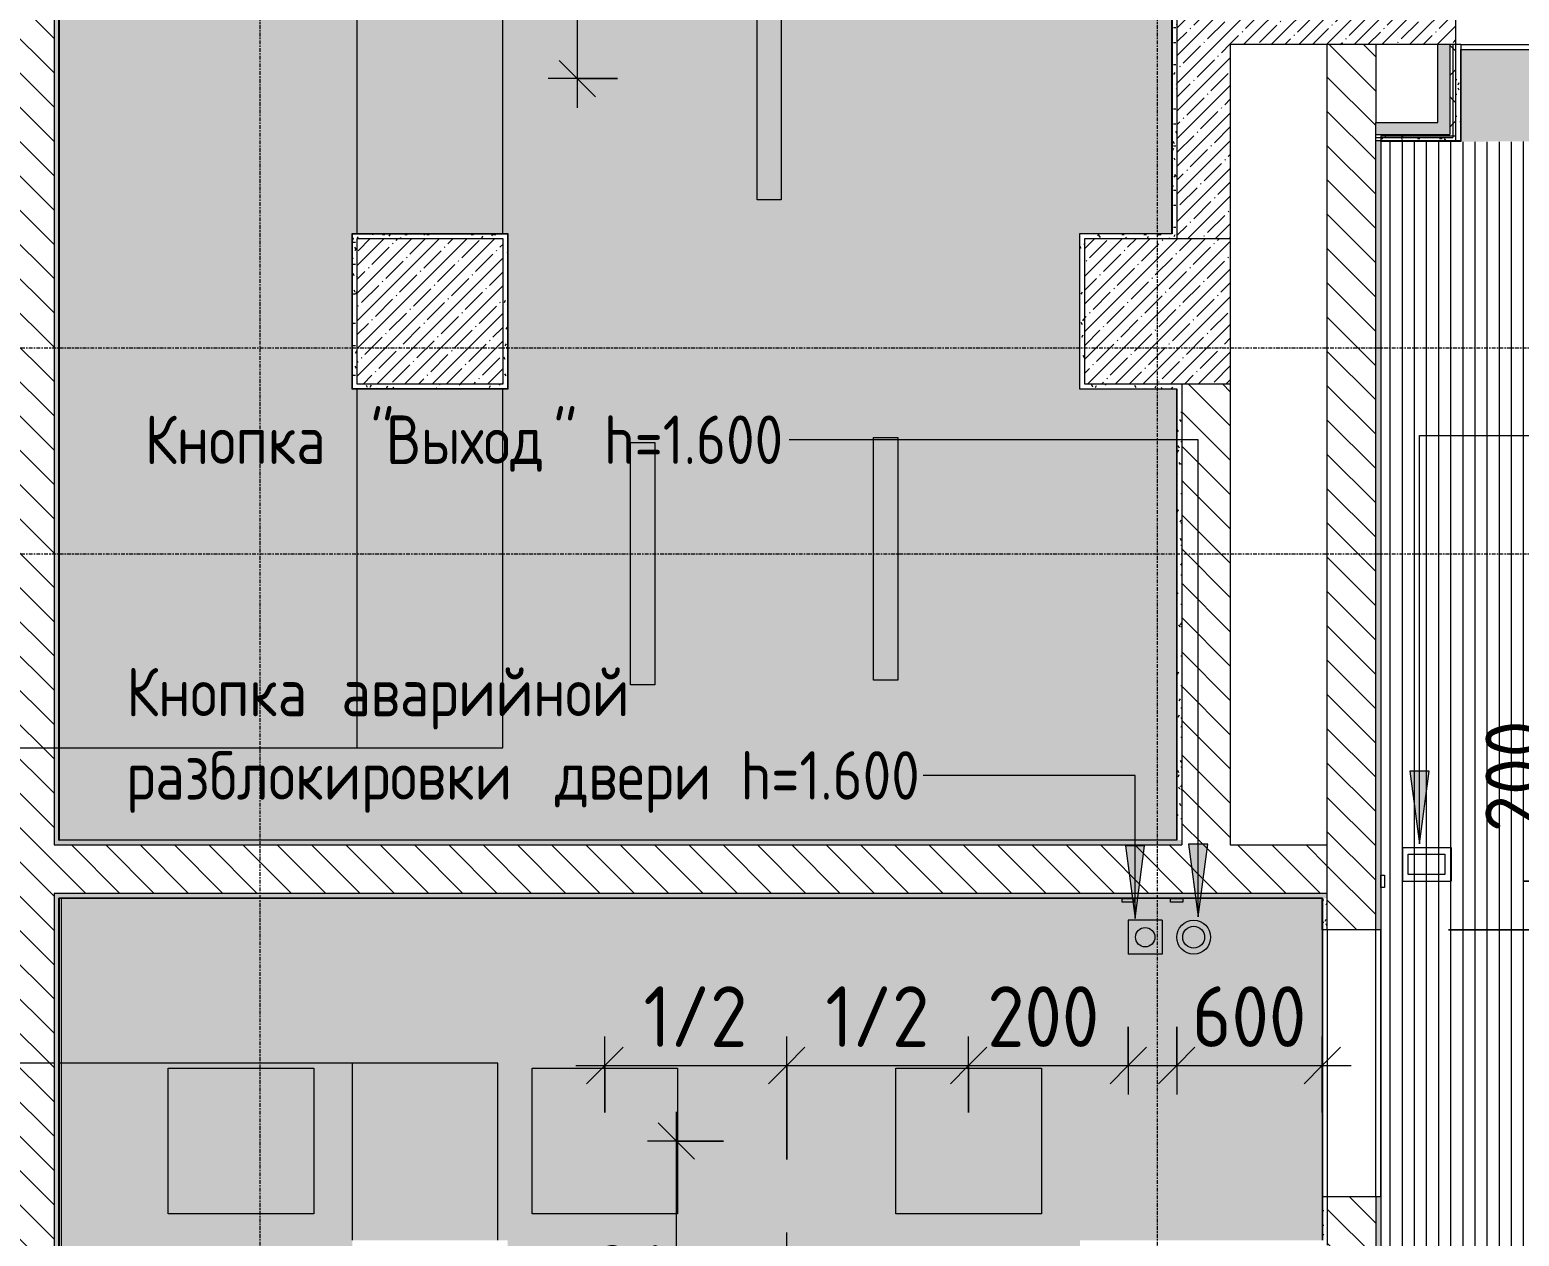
# Model space of a CAD drawing. Header units: millimetres. Extents: x 1311 to 195818, y -8553 to 29000.
# Drawn here: x 38106 to 44247, y 18487 to 23461 of the extents above; entities that cross this region are included whole.
import ezdxf

# ---------------------------------------------------------------- set-up
doc = ezdxf.new("R2010")
doc.units = ezdxf.units.MM
doc.linetypes.add('ADSK_Штрих_ш2 п1', pattern=[300, 200, -100])
doc.linetypes.add('Осевая', pattern=[31.75, 6.35, -4.7625, 15.875, -4.7625])
for name, color, linetype, lineweight in [('A-ANNO-DIMS', 7, 'Continuous', 9), ('A-ANNO-DIMS-100', 7, 'Continuous', 9), ('A-CLNG-PATT', 7, 'Continuous', 9), ('A-DETL', 7, 'Continuous', 9), ('A-DETL-6', 7, 'ADSK_Штрих_ш2 п1', 9), ('A-WALL', 7, 'Continuous', 9), ('I-WALL', 7, 'Continuous', 9), ('S-COLS', 7, 'Continuous', 9), ('S-STRS', 7, 'Continuous', 13), ('Оси-2', 7, 'Осевая', 9)]:
    doc.layers.add(name, color=color, linetype=linetype, lineweight=lineweight)
for name, color, linetype, lineweight, true_color in [('A-ANNO-NOTE', 1, 'Continuous', 9, 0xff0000), ('A-CLNG-1', 7, 'Continuous', 9, 0xeaeaea), ('A-WALL-1', 7, 'Continuous', 9, 0x3c3c3c), ('A-WALL-FNSH-1', 7, 'Continuous', 9, 0x3c3c3c), ('G-ANNO-TEXT-1', 7, 'Continuous', 9, 0x3c3c3c), ('I-WALL-1', 7, 'Continuous', 9, 0x535353), ('Q-SPCQ-1', 7, 'Continuous', 9, 0x008040), ('S-COLS-1', 9, 'Continuous', 9, 0x808080), ('S-COLS-2', 7, 'Continuous', 9, 0x3c3c3c)]:
    doc.layers.add(name, color=color, linetype=linetype, lineweight=lineweight, true_color=true_color)
doc.layers.add('A-CLNG-PATT-1', color=7, linetype='Continuous', lineweight=9, transparency=1)
doc.styles.add('GOST Common_2', font='GOST_Common.ttf', dxfattribs={"width": 0.9, "height": 200})
doc.styles.add('ISOCPEUR', font='isocpeur.ttf', dxfattribs={"width": 0.9, "height": 250})
doc.dimstyles.new('ISO-2_5_0_9К_БОЛЬШОЙ', dxfattribs={"dimscale": 304.8, "dimtxt": 248.995294, "dimasz": 0.492126, "dimexe": 0.393701, "dimexo": 0.984252, "dimgap": 0, "dimtad": 1, "dimdec": 0, "dimrnd": 10, "dimzin": 0, "dimdsep": 46, "dimtxsty": 'ISOCPEUR', "dimblk1": 'OBLIQUE', "dimblk2": 'OBLIQUE', "dimsah": 1, "dimcen": 0.09, "dimdle": 0.393701, "dimazin": 0, "dimtfac": 1, "dimtdec": 4, "dimtix": 1, "dimtmove": 0, "dimatfit": 3, "dimfxl": 1, "dimtvp": 1, "dimtolj": 1, "dimtzin": 0, "dimarcsym": 2})
doc.dimstyles.new('ISO-2_5_0_9К_БОЛЬШОЙ_1', dxfattribs={"dimscale": 304.8, "dimtxt": 248.995294, "dimasz": 0.492126, "dimexe": 0.393701, "dimexo": 0.984252, "dimgap": 0, "dimtad": 1, "dimdec": 0, "dimrnd": 10, "dimzin": 0, "dimdsep": 46, "dimtxsty": 'ISOCPEUR', "dimblk1": 'OBLIQUE', "dimblk2": 'OBLIQUE', "dimsah": 1, "dimcen": 0.09, "dimdle": 0.393701, "dimazin": 0, "dimtfac": 1, "dimtdec": 4, "dimtix": 1, "dimtmove": 1, "dimatfit": 3, "dimfxl": 1, "dimtvp": 1, "dimtolj": 1, "dimtzin": 0, "dimarcsym": 2})
pattern_1 = [(45, (9445.765, 0), (-57.02463, 57.02463), []), (45, (9502.79, 0), (-57.02463, 57.02463), [100.806, -20.161, 3.353, -16.808])]
pattern_2 = [(135, (9445.76, 0), (-70.71068, -70.71068), [])]
pattern_3 = [(0, (9445.765, 0), (121.92, 30.48), [10.058, -81.382, 10.058, -81.382, -487.68]), (0, (9445.765, 0), (121.92, 30.48), [-182.88, 10.058, -172.822, 10.058, -81.382, -213.36]), (0, (9445.765, 0), (121.92, 30.48), [-457.2, 10.058, -50.902, 10.058, -142.342]), (120, (9491.485, 15.24), (-87.356454, 90.345817), [10.058, -81.382, 10.058, -81.382, -487.68]), (120, (9491.485, 15.24), (-87.356454, 90.345817), [-182.88, 10.058, -172.822, 10.058, -81.382, -213.36]), (120, (9491.485, 15.24), (-87.356454, 90.345817), [-457.2, 10.058, -50.902, 10.058, -142.342]), (240, (9506.725, 76.2), (-34.563546, -120.825817), [10.058, -81.382, 10.058, -81.382, -487.68]), (240, (9506.725, 76.2), (-34.563546, -120.825817), [-182.88, 10.058, -172.822, 10.058, -81.382, -213.36]), (240, (9506.725, 76.2), (-34.563546, -120.825817), [-457.2, 10.058, -50.902, 10.058, -142.342])]
pattern_4 = [(45, (9445.76, 0), (-106.066, 106.066), []), (135, (9445.76, 0), (-106.066, -106.066), [])]

# ---------------------------------------------------------------- blocks, each defined once
blk = doc.blocks.new('Перекрытия 3 - Перекрытия 4-20977624-Сводный план потолков 1 этажа в осях 1-12')
at = {"layer": 'S-STRS'}
for p, q in [((30010, 22620), (30010, 26479)), ((30610, 22620), (30610, 26479)), ((30010, 20500), (30010, 21979)), ((30610, 20500), (30610, 21979)), ((28781, 20500), (30010, 20500)), ((30010, 20500), (30610, 20500))]:
    blk.add_line(p, q, dxfattribs=at)
blk = doc.blocks.new('BSC_Колонна _Прямоугольная - 600х600-V32-Сводный план потолков 1 этажа в осях 1-12')
at = {"layer": 'S-COLS-1'}
h = blk.add_hatch(dxfattribs=at)
h.set_pattern_fill('FP_48', color=256, style=0, pattern_type=2)
h.set_pattern_definition([(45, (-33310, -22300), (-57.02463, 57.02463), []), (45, (-33252.975, -22300), (-57.02463, 57.02463), [100.806, -20.161, 3.353, -16.808])])
h.paths.add_polyline_path([(-300, -300), (300, -300), (300, 300), (-300, 300)])
at = {"layer": 'S-COLS-2'}
for p, q in [((-300, 300), (300, 300)), ((-300, -300), (-300, 300)), ((300, 300), (300, -300)), ((300, -300), (-300, -300))]:
    blk.add_line(p, q, dxfattribs=at)
blk = doc.blocks.new('BSC_Колонна _Прямоугольная - 600х600-V51-Сводный план потолков 1 этажа в осях 1-12')
at = {"layer": 'S-COLS-1'}
h = blk.add_hatch(dxfattribs=at)
h.set_pattern_fill('FP_75', color=256, style=0, pattern_type=2)
h.set_pattern_definition([(45, (-30310, -22300), (-57.02463, 57.02463), []), (45, (-30252.975, -22300), (-57.02463, 57.02463), [100.806, -20.161, 3.353, -16.808])])
h.paths.add_polyline_path([(289.8, -300), (300, -300), (300, 300), (-300, 300), (-300, -300), (-120.4, -300)])
at = {"layer": 'S-COLS-2'}
for p, q in [((-300, 300), (300, 300)), ((-300, -300), (-300, 300)), ((300, 300), (300, -300)), ((300, -300), (-300, -300))]:
    blk.add_line(p, q, dxfattribs=at)
blk = doc.blocks.new('_Считыватель карт - Тип 1-29506779-Сводный план потолков 1 этажа в осях 1-12')
at = {"layer": 'Q-SPCQ-1'}
for p, q in [((-15, 290), (125, 290)), ((-15, 90), (-15, 290)), ((12.6, 113.4), (12.6, 263.4)), ((12.6, 263.4), (97.6, 263.4)), ((97.6, 263.4), (97.6, 113.4)), ((125, 90), (125, 290)), ((-15, 90), (125, 90)), ((97.6, 113.4), (12.6, 113.4)), ((100, 15.5), (150, 15.5)), ((100, 0.5), (100, 15.5)), ((150, 0.5), (100, 0.5)), ((150, 15.5), (150, 0.5))]:
    blk.add_line(p, q, dxfattribs=at)
blk = doc.blocks.new('Кнопка аварийной разблокировки двери - Тип 1-V70-Сводный план потолков 1 этажа в осях 1-12')
at = {"layer": 'Q-SPCQ-1'}
for p, q in [((-15, 230), (125, 230)), ((-15, 90), (-15, 230)), ((125, 90), (125, 230)), ((-15, 90), (125, 90)), ((100, 15.5), (150, 15.5)), ((100, 0.5), (100, 15.5)), ((150, 0.5), (100, 0.5)), ((150, 15.5), (150, 0.5))]:
    blk.add_line(p, q, dxfattribs=at)
blk.add_circle((55, 160), 40, dxfattribs=at)
blk = doc.blocks.new('Кнопка выхода - Кнопка выхода-V71-Сводный план потолков 1 этажа в осях 1-12')
at = {"layer": 'Q-SPCQ-1'}
for p, q in [((100, -15.5), (100, -0.5)), ((100, -0.5), (150, -0.5)), ((150, -15.5), (100, -15.5)), ((150, -0.5), (150, -15.5))]:
    blk.add_line(p, q, dxfattribs=at)
for radius in [70, 45]:
    blk.add_circle((195, -160), radius, dxfattribs=at)
blk = doc.blocks.new('Перекрытия 2 - Перекрытия 4-32990152-Сводный план потолков 1 этажа в осях 1-12')
at = {"layer": 'S-STRS'}
for p, q in [((28809, 19180), (28800, 19180)), ((30010, 19180), (28809, 19180)), ((30610, 19180), (30010, 19180)), ((30010, 18450), (30010, 19180)), ((30610, 18450), (30610, 19180))]:
    blk.add_line(p, q, dxfattribs=at)
blk = doc.blocks.new('BSC_Колонна _Прямоугольная - 600х600-V80-Сводный план потолков 1 этажа в осях 1-12')
at = {"layer": 'S-COLS-2'}
for p, q in [((-300, 300), (300, 300)), ((-300, -300), (-300, 300)), ((300, 300), (300, -300)), ((300, -300), (-300, -300))]:
    blk.add_line(p, q, dxfattribs=at)
blk = doc.blocks.new('DIMBLOCK39-Сводный план потолков 1 этажа в осях 1-12')
at = {"layer": 'A-ANNO-DIMS-100'}
for p, q in [((44434.1, 20625.6), (44434.1, 20051.6)), ((44434.1, 20070), (44434.1, 19630)), ((44434.1, 20051.6), (44434.1, 19850)), ((44266.3, 19950), (44554.1, 19950)), ((44434.1, 19950), (44266.3, 19950)), ((43955.8, 19750), (44554.1, 19750)), ((44434.1, 19750), (43955.8, 19750))]:
    blk.add_line(p, q, dxfattribs=at)
at = {"layer": 'A-ANNO-DIMS-100', "lineweight": 20}
for p, q in [((44434.1, 19950), (44359.1, 20025)), ((44434.1, 19950), (44509.1, 19875)), ((44434.1, 19750), (44359.1, 19825)), ((44434.1, 19750), (44509.1, 19675))]:
    blk.add_line(p, q, dxfattribs=at)
at = {"layer": 'A-ANNO-DIMS-100', "color": 0, "insert": (44107.5, 20151.6), "char_height": 250, "width": 568.858, "attachment_point": 1, "rotation": 90, "line_spacing_factor": 1.149209, "style": 'ISOCPEUR'}
blk.add_mtext('200', dxfattribs=at)
blk = doc.blocks.new('_Oblique')
at = {"color": 0, "linetype": 'ByBlock', "lineweight": -2}
blk.add_line((-0.5, -0.5), (0.5, 0.5), dxfattribs=at)
blk = doc.blocks.new('DIMBLOCK40-Сводный план потолков 1 этажа в осях 1-12')
at = {"layer": 'A-ANNO-DIMS-100'}
for p, q in [((42634.8, 19349.5), (42634.8, 19070.6)), ((42634.8, 19190.6), (42634.8, 19349.5)), ((42834.8, 19349.5), (42834.8, 19070.6)), ((42834.8, 19190.6), (42834.8, 19349.5)), ((42053.5, 19190.6), (42627.5, 19190.6)), ((42514.8, 19190.6), (42834.8, 19190.6)), ((42627.5, 19190.6), (42734.8, 19190.6))]:
    blk.add_line(p, q, dxfattribs=at)
at = {"layer": 'A-ANNO-DIMS-100', "lineweight": 20}
for p, q in [((42634.8, 19190.6), (42709.8, 19265.6)), ((42834.8, 19190.6), (42909.8, 19265.6)), ((42634.8, 19190.6), (42559.8, 19115.6)), ((42834.8, 19190.6), (42759.8, 19115.6))]:
    blk.add_line(p, q, dxfattribs=at)
at = {"layer": 'A-ANNO-DIMS-100', "color": 0, "insert": (42053.5, 19517.2), "char_height": 250, "width": 568.858, "attachment_point": 1, "line_spacing_factor": 1.149209, "style": 'ISOCPEUR'}
blk.add_mtext('200', dxfattribs=at)
blk = doc.blocks.new('DIMBLOCK41-Сводный план потолков 1 этажа в осях 1-12')
at = {"layer": 'A-ANNO-DIMS-100'}
for p, q in [((42834.8, 19349.5), (42834.8, 19070.6)), ((42834.8, 19190.6), (42834.8, 19349.5)), ((43434.8, 18996.7), (43434.8, 19310.6)), ((42834.8, 19190.6), (43554.8, 19190.6)), ((43434.8, 19190.6), (43434.8, 18996.7))]:
    blk.add_line(p, q, dxfattribs=at)
at = {"layer": 'A-ANNO-DIMS-100', "lineweight": 20}
for p, q in [((42834.8, 19190.6), (42909.8, 19265.6)), ((43434.8, 19190.6), (43509.8, 19265.6)), ((42834.8, 19190.6), (42759.8, 19115.6)), ((43434.8, 19190.6), (43359.8, 19115.6))]:
    blk.add_line(p, q, dxfattribs=at)
at = {"layer": 'A-ANNO-DIMS-100', "color": 0, "insert": (42897.7, 19517.2), "char_height": 250, "width": 568.858, "attachment_point": 1, "line_spacing_factor": 1.149209, "style": 'ISOCPEUR'}
blk.add_mtext('600', dxfattribs=at)
blk = doc.blocks.new('DIMBLOCK96-Сводный план потолков 1 этажа в осях 1-12')
at = {"layer": 'A-ANNO-DIMS-100', "lineweight": 20}
for p, q in [((40362.9, 24259.5), (40287.9, 24334.5)), ((40362.9, 24259.5), (40437.9, 24184.5)), ((40362.9, 23259.5), (40287.9, 23334.5)), ((40362.9, 23259.5), (40437.9, 23184.5))]:
    blk.add_line(p, q, dxfattribs=at)
at = {"layer": 'A-ANNO-DIMS-100'}
for p, q in [((40398.8, 24259.5), (40242.9, 24259.5)), ((40362.9, 24259.5), (40362.9, 23139.5)), ((40362.9, 24259.5), (40398.8, 24259.5)), ((40528.9, 23259.5), (40242.9, 23259.5)), ((40362.9, 23259.5), (40528.9, 23259.5))]:
    blk.add_line(p, q, dxfattribs=at)
at = {"layer": 'A-ANNO-DIMS-100', "color": 0, "insert": (40036.3, 23544), "char_height": 250, "width": 517.144, "attachment_point": 1, "rotation": 90, "line_spacing_factor": 1.149209, "style": 'ISOCPEUR'}
blk.add_mtext('1/2', dxfattribs=at)
blk = doc.blocks.new('DIMBLOCK98-Сводный план потолков 1 этажа в осях 1-12')
at = {"layer": 'A-ANNO-DIMS-100'}
for p, q in [((40772.2, 17628.5), (40772.2, 18999)), ((40966.1, 18879), (40652.2, 18879)), ((40772.2, 18879), (40966.1, 18879)), ((40476.5, 17628.5), (40892.2, 17628.5)), ((40772.2, 17628.5), (40476.5, 17628.5))]:
    blk.add_line(p, q, dxfattribs=at)
at = {"layer": 'A-ANNO-DIMS-100', "lineweight": 20}
for p, q in [((40772.2, 18879), (40697.2, 18954)), ((40772.2, 18879), (40847.2, 18804)), ((40772.2, 17628.5), (40697.2, 17703.5)), ((40772.2, 17628.5), (40847.2, 17553.5))]:
    blk.add_line(p, q, dxfattribs=at)
at = {"layer": 'A-ANNO-DIMS-100', "color": 0, "insert": (40445.6, 18038.3), "char_height": 250, "width": 517.144, "attachment_point": 1, "rotation": 90, "line_spacing_factor": 1.149209, "style": 'ISOCPEUR'}
blk.add_mtext('1/2', dxfattribs=at)
blk = doc.blocks.new('DIMBLOCK99-Сводный план потолков 1 этажа в осях 1-12')
at = {"layer": 'A-ANNO-DIMS-100'}
for p, q in [((40476.8, 18996.7), (40476.8, 19310.6)), ((41226.8, 18802.4), (41226.8, 19310.6)), ((40356.8, 19190.6), (41226.8, 19190.6)), ((40476.8, 19190.6), (40476.8, 18996.7)), ((41226.8, 19190.6), (41226.8, 18802.4))]:
    blk.add_line(p, q, dxfattribs=at)
at = {"layer": 'A-ANNO-DIMS-100', "lineweight": 20}
for p, q in [((40476.8, 19190.6), (40551.8, 19265.6)), ((41226.8, 19190.6), (41301.8, 19265.6)), ((40476.8, 19190.6), (40401.8, 19115.6)), ((41226.8, 19190.6), (41151.8, 19115.6))]:
    blk.add_line(p, q, dxfattribs=at)
at = {"layer": 'A-ANNO-DIMS-100', "color": 0, "insert": (40636.3, 19517.2), "char_height": 250, "width": 517.144, "attachment_point": 1, "line_spacing_factor": 1.149209, "style": 'ISOCPEUR'}
blk.add_mtext('1/2', dxfattribs=at)
blk = doc.blocks.new('DIMBLOCK100-Сводный план потолков 1 этажа в осях 1-12')
at = {"layer": 'A-ANNO-DIMS-100'}
for p, q in [((41226.8, 18802.4), (41226.8, 19310.6)), ((41976.8, 18996.7), (41976.8, 19310.6)), ((41226.8, 19190.6), (42096.8, 19190.6)), ((41226.8, 19190.6), (41226.8, 18802.4)), ((41976.8, 19190.6), (41976.8, 18996.7))]:
    blk.add_line(p, q, dxfattribs=at)
at = {"layer": 'A-ANNO-DIMS-100', "lineweight": 20}
for p, q in [((41226.8, 19190.6), (41301.8, 19265.6)), ((41976.8, 19190.6), (42051.8, 19265.6)), ((41226.8, 19190.6), (41151.8, 19115.6)), ((41976.8, 19190.6), (41901.8, 19115.6))]:
    blk.add_line(p, q, dxfattribs=at)
at = {"layer": 'A-ANNO-DIMS-100', "color": 0, "insert": (41386.3, 19517.2), "char_height": 250, "width": 517.144, "attachment_point": 1, "line_spacing_factor": 1.149209, "style": 'ISOCPEUR'}
blk.add_mtext('1/2', dxfattribs=at)

msp = doc.modelspace()

# ---------------------------------------------------------------- hatches: boundary and pattern name
at = {"layer": 'A-CLNG-PATT'}
h = msp.add_hatch(dxfattribs=at)
h.set_pattern_fill('FP_86', color=256, style=0, pattern_type=2)
h.set_pattern_definition([(90, (42115.265, 911.95), (50, -3e-15), [])])
h.paths.add_polyline_path([(29675.8, 7920), (47733.4, 7920), (47733.4, 10680), (47415.8, 10680), (47415.8, 11220), (47695.8, 11221), (47694.8, 11479.2), (47433.4, 11609.9), (47695.8, 11741), (47695.8, 23003), (46780.2, 23002.7), (43675.8, 22998.7), (43675.8, 13760), (37505.8, 13759), (37505.8, 10880), (32015.8, 10880), (32014.8, 11880), (29675.8, 11880), (29675.8, 9487.9), (29677.7, 9492.9), (29705.1, 9532.6), (29741.2, 9564.6), (29783.8, 9587), (29830.7, 9598.5), (29878.9, 9598.5), (29925.7, 9587), (29968.4, 9564.6), (30004.5, 9532.6), (30031.9, 9492.9), (30049, 9447.9), (30054.8, 9400), (30049, 9352.1), (30031.9, 9307.1), (30004.5, 9267.4), (29968.4, 9235.4), (29925.7, 9213), (29878.9, 9201.5), (29830.7, 9201.5), (29783.8, 9213), (29741.2, 9235.4), (29705.1, 9267.4), (29677.7, 9307.1), (29675.8, 9309.2), (29675.8, 8141.5)])
h.paths.add_polyline_path([(47674.8, 11850), (47674.8, 11950), (47694.8, 11950), (47694.8, 11850)])
h.paths.add_polyline_path([(47694.8, 12775), (47674.8, 12775), (47674.8, 12875), (47694.8, 12875)])
h.paths.add_polyline_path([(37770.9, 13340.5), (37722.7, 13340.5), (37675.8, 13352), (37633.2, 13374.4), (37597.1, 13406.4), (37569.7, 13446.1), (37552.6, 13491.1), (37546.8, 13539), (37552.6, 13586.9), (37569.7, 13631.9), (37597.1, 13671.6), (37633.2, 13703.6), (37675.8, 13726), (37722.7, 13737.5), (37770.9, 13737.5), (37817.7, 13726), (37860.4, 13703.6), (37896.5, 13671.6), (37923.9, 13631.9), (37941, 13586.9), (37946.8, 13539), (37941, 13491.1), (37923.9, 13446.1), (37896.5, 13406.4), (37860.4, 13374.4), (37817.7, 13352)])
h.paths.add_polyline_path([(45685.8, 13580), (45637.9, 13585.8), (45592.8, 13602.9), (45553.1, 13630.3), (45521.2, 13666.4), (45497.8, 13712.9), (45487.2, 13760), (45487.2, 13804.1), (45498.8, 13850.9), (45521.2, 13893.6), (45553.1, 13929.7), (45592.8, 13957.1), (45637.9, 13974.2), (45685.8, 13980), (45733.6, 13974.2), (45778.7, 13957.1), (45818.4, 13929.7), (45850.4, 13893.6), (45872.8, 13850.9), (45884.3, 13804.1), (45884.3, 13755.9), (45872.8, 13709.1), (45850.4, 13666.4), (45818.4, 13630.3), (45778.7, 13602.9), (45733.6, 13585.8)])
h.paths.add_polyline_path([(43676.8, 19925), (43676.8, 19975), (43691.8, 19975), (43691.8, 19925)])
at = {"layer": 'A-CLNG-PATT-1'}
h = msp.add_hatch(color=256, dxfattribs=at)
h.paths.add_polyline_path([(42814.8, 20121), (42834.8, 20121), (42834.8, 21979), (42434.8, 21979), (42434.8, 22621), (42814.8, 22621), (42814.8, 25229), (41934.2, 25229), (41934.2, 26859), (40076.8, 26859), (40076.8, 26479), (38226.8, 26479), (38226.8, 20121), (42434.8, 20121)])
h.paths.add_polyline_path([(40076.8, 21979), (39435.8, 21980), (39435.8, 22620), (40076.8, 22620)])
msp.add_hatch(color=256, dxfattribs=at).paths.add_polyline_path([(44005.8, 23000), (47065.8, 23004), (47064.8, 23380), (44005.8, 23380), (44005.8, 23003)])
h = msp.add_hatch(color=256, dxfattribs=at)
h.paths.add_polyline_path([(40076.8, 15229), (42814.8, 15229), (42814.8, 17829), (42434.8, 17829), (42435.8, 18470), (43435.8, 18470), (43434.8, 19880), (38234.8, 19880), (38234.8, 15229), (40035.8, 15229)])
h.paths.add_polyline_path([(39435.8, 17829), (39434.8, 17829), (39435.8, 18470), (40076.8, 18470), (40076.8, 17829), (40035.8, 17829)])
at = {"layer": 'G-ANNO-TEXT-1'}
for points in [[(43836, 20104.5), (43875.4, 20404.5), (43796.5, 20404.5)], [(42663.1, 19796.6), (42702.6, 20096.6), (42623.6, 20096.6)], [(42923, 19803.4), (42962.5, 20103.4), (42883.5, 20103.4)]]:
    msp.add_hatch(color=256, dxfattribs=at).paths.add_polyline_path(points)
at = {"layer": 'I-WALL'}
h = msp.add_hatch(dxfattribs=at)
h.set_pattern_fill('FP_18', color=256, style=0, pattern_type=2)
h.set_pattern_definition(pattern_2)
h.paths.add_polyline_path([(38005.8, 15200), (38205.8, 15200), (38205.8, 26500), (38005.8, 26500), (38005.8, 15220)])
h = msp.add_hatch(dxfattribs=at)
h.set_pattern_fill('FP_84', color=256, style=0, pattern_type=2)
h.set_pattern_definition(pattern_3)
h.paths.add_polyline_path([(38216.6, 20100), (38225.8, 20100), (38225.8, 26480), (38205.8, 26479), (38205.8, 20100), (38213.1, 20100)])
h = msp.add_hatch(dxfattribs=at)
h.set_pattern_fill('FP_1', color=256, style=0, pattern_type=2)
h.set_pattern_definition(pattern_1)
h.paths.add_polyline_path([(42835.8, 22600), (43055.8, 22600), (43055.8, 26500), (42835.8, 26500), (42835.8, 23620)])
h = msp.add_hatch(dxfattribs=at)
h.set_pattern_fill('FP_84', color=256, style=0, pattern_type=2)
h.set_pattern_definition(pattern_3)
h.paths.add_polyline_path([(42835.8, 22620), (42835.8, 25250), (42815.8, 25250), (42815.8, 22620), (42834.8, 22620)])
h = msp.add_hatch(dxfattribs=at)
h.set_pattern_fill('FP_1', color=256, style=0, pattern_type=2)
h.set_pattern_definition(pattern_1)
h.paths.add_polyline_path([(47733.4, 23400), (47733.4, 23620), (47085.8, 23620), (47085.8, 23400), (47715.8, 23400)])
h.paths.add_polyline_path([(43455.8, 23400), (43985.8, 23400), (43985.8, 23620), (43055.8, 23620), (43055.8, 23400), (43305.8, 23400)])
h = msp.add_hatch(dxfattribs=at)
h.set_pattern_fill('FP_18', color=256, style=0, pattern_type=2)
h.set_pattern_definition(pattern_2)
h.paths.add_polyline_path([(43655.8, 17850), (43655.8, 18650), (43455.8, 18650), (43455.8, 17850), (43575.8, 17850)])
h.paths.add_polyline_path([(43455.8, 19750), (43655.8, 19750), (43655.8, 23400), (43455.8, 23400), (43455.8, 19879.9)])
for points in [[(43910.8, 23079), (43960.8, 23079), (43960.8, 23400), (43910.8, 23400)], [(43910.8, 23029), (43960.8, 23029), (43960.8, 23079), (43655.8, 23079), (43655.8, 23029), (43675.8, 23029)]]:
    msp.add_hatch(color=256, dxfattribs=at).paths.add_polyline_path(points)
h = msp.add_hatch(dxfattribs=at)
h.set_pattern_fill('FP_92', color=256, style=0, pattern_type=2)
h.set_pattern_definition(pattern_4)
h.paths.add_polyline_path([(43960.8, 23029), (43973.3, 23029), (43973.3, 23400), (43960.8, 23400), (43960.8, 23079)])
h = msp.add_hatch(dxfattribs=at)
h.set_pattern_fill('FP_92', color=256, style=0, pattern_type=2)
h.set_pattern_definition(pattern_4)
h.paths.add_polyline_path([(43980.8, 23024), (43985.8, 23024), (43985.8, 23400), (43973.3, 23400), (43973.3, 23024)])
h = msp.add_hatch(dxfattribs=at)
h.set_pattern_fill('FP_84', color=256, style=0, pattern_type=2)
h.set_pattern_definition(pattern_3)
h.paths.add_polyline_path([(43985.8, 23024), (44005.8, 23024), (44005.8, 23400), (43985.8, 23400), (43985.8, 23380)])
h = msp.add_hatch(dxfattribs=at)
h.set_pattern_fill('FP_92', color=256, style=0, pattern_type=2)
h.set_pattern_definition(pattern_4)
h.paths.add_polyline_path([(43675.8, 23016.5), (43675.8, 23024), (43973.3, 23024), (43973.3, 23029), (43655.8, 23029), (43655.8, 23016.5)])
h = msp.add_hatch(dxfattribs=at)
h.set_pattern_fill('FP_92', color=256, style=0, pattern_type=2)
h.set_pattern_definition(pattern_4)
h.paths.add_polyline_path([(43675.8, 23004), (43675.8, 23016.5), (43655.8, 23016.5), (43655.8, 23004)])
h = msp.add_hatch(dxfattribs=at)
h.set_pattern_fill('FP_84', color=256, style=0, pattern_type=2)
h.set_pattern_definition(pattern_3)
h.paths.add_polyline_path([(43655.8, 13760), (43675.8, 13760), (43675.8, 18650), (43655.8, 18650), (43655.8, 13773.6)])
h.paths.add_polyline_path([(43655.8, 19750), (43675.8, 19750), (43675.8, 23004), (43655.8, 23003), (43655.8, 19880)])
h = msp.add_hatch(dxfattribs=at)
h.set_pattern_fill('FP_84', color=256, style=0, pattern_type=2)
h.set_pattern_definition(pattern_3)
h.paths.add_polyline_path([(44005.8, 23004), (44005.8, 23024), (43675.8, 23024), (43675.8, 23004), (43985.8, 23004)])
h = msp.add_hatch(dxfattribs=at)
h.set_pattern_fill('FP_84', color=256, style=0, pattern_type=2)
h.set_pattern_definition(pattern_3)
h.paths.add_polyline_path([(39435.8, 22600), (40055.8, 22600), (40055.8, 22620), (39435.8, 22620)])
h = msp.add_hatch(dxfattribs=at)
h.set_pattern_fill('FP_84', color=256, style=0, pattern_type=2)
h.set_pattern_definition(pattern_3)
h.paths.add_polyline_path([(39435.8, 21980), (39455.8, 21980), (39455.8, 22600), (39435.8, 22600), (39435.8, 22000)])
h = msp.add_hatch(dxfattribs=at)
h.set_pattern_fill('FP_84', color=256, style=0, pattern_type=2)
h.set_pattern_definition(pattern_3)
h.paths.add_polyline_path([(40055.8, 22000), (40075.8, 22000), (40075.8, 22620), (40055.8, 22620), (40055.8, 22590.5)])
h = msp.add_hatch(dxfattribs=at)
h.set_pattern_fill('FP_84', color=256, style=0, pattern_type=2)
h.set_pattern_definition(pattern_3)
h.paths.add_polyline_path([(42455.8, 22000), (42455.8, 22620), (42435.8, 22620), (42435.8, 22000)])
h = msp.add_hatch(dxfattribs=at)
h.set_pattern_fill('FP_84', color=256, style=0, pattern_type=2)
h.set_pattern_definition(pattern_3)
h.paths.add_polyline_path([(42835.8, 22600), (42834.8, 22620), (42455.8, 22620), (42455.8, 22600), (42834.8, 22600)])
h = msp.add_hatch(dxfattribs=at)
h.set_pattern_fill('FP_84', color=256, style=0, pattern_type=2)
h.set_pattern_definition(pattern_3)
h.paths.add_polyline_path([(39621.1, 21980), (40075.8, 21980), (40075.8, 22000), (39455.8, 22000), (39455.8, 21980)])
h = msp.add_hatch(dxfattribs=at)
h.set_pattern_fill('FP_84', color=256, style=0, pattern_type=2)
h.set_pattern_definition(pattern_3)
h.paths.add_polyline_path([(42834.8, 21980), (42835.8, 21980), (42834.8, 22000), (42435.8, 22000), (42435.8, 21980), (42814.8, 21980)])
h = msp.add_hatch(dxfattribs=at)
h.set_pattern_fill('FP_84', color=256, style=0, pattern_type=2)
h.set_pattern_definition(pattern_3)
h.paths.add_polyline_path([(42855.8, 20120), (42855.8, 22000), (42835.8, 22000), (42835.8, 20120)])
h = msp.add_hatch(dxfattribs=at)
h.set_pattern_fill('FP_18', color=256, style=0, pattern_type=2)
h.set_pattern_definition(pattern_2)
h.paths.add_polyline_path([(42976.6, 20100), (43055.8, 20100), (43055.8, 22000), (42855.8, 22000), (42855.8, 20100)])
h = msp.add_hatch(dxfattribs=at)
h.set_pattern_fill('FP_18', color=256, style=0, pattern_type=2)
h.set_pattern_definition(pattern_2)
h.paths.add_polyline_path([(43435.8, 19900), (43455.8, 19900), (43455.8, 20100), (38205.8, 20100), (38205.8, 19900), (42976.6, 19900)])
h = msp.add_hatch(dxfattribs=at)
h.set_pattern_fill('FP_84', color=256, style=0, pattern_type=2)
h.set_pattern_definition(pattern_3)
h.paths.add_polyline_path([(42434.8, 20100), (42855.8, 20100), (42855.8, 20120), (38225.8, 20118.9), (38226.8, 20100), (40440.9, 20100)])
h = msp.add_hatch(dxfattribs=at)
h.set_pattern_fill('FP_84', color=256, style=0, pattern_type=2)
h.set_pattern_definition(pattern_3)
h.paths.add_polyline_path([(38205.8, 15220), (38225.8, 15221), (38225.8, 19900), (38205.8, 19900), (38205.8, 15229)])
h = msp.add_hatch(dxfattribs=at)
h.set_pattern_fill('FP_84', color=256, style=0, pattern_type=2)
h.set_pattern_definition(pattern_3)
h.paths.add_polyline_path([(43455.8, 19880), (43455.8, 19900), (38225.8, 19900), (38226.8, 19880), (43435.8, 19880)])
h = msp.add_hatch(dxfattribs=at)
h.set_pattern_fill('FP_84', color=256, style=0, pattern_type=2)
h.set_pattern_definition(pattern_3)
h.paths.add_polyline_path([(43455.8, 18450), (43455.8, 18650), (43435.8, 18650), (43435.8, 18450)])
h.paths.add_polyline_path([(43455.8, 19750), (43455.8, 19880), (43435.8, 19880), (43435.8, 19750)])

# ---------------------------------------------------------------- linework, layer by layer
at = {"layer": 'A-ANNO-NOTE'}
for p, q in [((41104.3, 22759.5), (41104.3, 23759.5)), ((41204.3, 23759.5), (41204.3, 22759.5)), ((41204.3, 22759.5), (41104.3, 22759.5)), ((40582.3, 20759.5), (40582.3, 21759.5)), ((40582.3, 21759.5), (40682.3, 21759.5)), ((40682.3, 21759.5), (40682.3, 20759.5)), ((41584.3, 20779.5), (41584.3, 21779.5)), ((41584.3, 21779.5), (41684.3, 21779.5)), ((41684.3, 21779.5), (41684.3, 20779.5)), ((40682.3, 20759.5), (40582.3, 20759.5)), ((41684.3, 20779.5), (41584.3, 20779.5)), ((38676.8, 19179), (39276.8, 19179)), ((38676.8, 18579), (38676.8, 19179)), ((39276.8, 19179), (39276.8, 18579)), ((40176.8, 19179), (40776.8, 19179)), ((40176.8, 18579), (40176.8, 19179)), ((40776.8, 19179), (40776.8, 18579)), ((41676.8, 19179), (42276.8, 19179)), ((41676.8, 18579), (41676.8, 19179)), ((42276.8, 19179), (42276.8, 18579)), ((39276.8, 18579), (38676.8, 18579)), ((40776.8, 18579), (40176.8, 18579)), ((42276.8, 18579), (41676.8, 18579))]:
    msp.add_line(p, q, dxfattribs=at)
at = {"layer": 'A-CLNG-1'}
for p, q in [((38226.8, 26479), (38226.8, 20121)), ((44005.8, 23380), (47065.8, 23380)), ((44005.8, 23000), (43675.8, 23000)), ((43675.8, 23000), (43675.8, 13760)), ((44005.8, 23004), (44005.8, 23000)), ((40076.8, 22620), (40076.8, 21979)), ((40076.8, 21979), (39435.8, 21979)), ((42834.8, 20121), (42834.8, 21979)), ((38234.8, 19880), (38234.8, 15229)), ((43435.8, 19880), (43435.8, 18470))]:
    msp.add_line(p, q, dxfattribs=at)
at = {"layer": 'A-DETL'}
for p, q in [((31335.8, 20500), (38226.8, 20500)), ((38205.8, 19200), (31335.8, 19200))]:
    msp.add_line(p, q, dxfattribs=at)
at = {"layer": 'A-DETL-6'}
msp.add_line((41226.8, 16802.4), (41226.8, 18502.4), dxfattribs=at)
at = {"layer": 'A-WALL'}
for p, q in [((38225.8, 20120), (38225.8, 26480)), ((42815.8, 25230), (42815.8, 22620)), ((43960.8, 23400), (43960.8, 23029)), ((43973.3, 23400), (43973.3, 23016.5)), ((43655.8, 23029), (43960.8, 23029)), ((43655.8, 23016.5), (43973.3, 23016.5)), ((43655.8, 23004), (43985.8, 23004)), ((42815.8, 22620), (42435.8, 22620)), ((42835.8, 21980), (42835.8, 20120)), ((43435.8, 19880), (38225.8, 19880)), ((38225.8, 15220), (38225.8, 19880))]:
    msp.add_line(p, q, dxfattribs=at)
at = {"layer": 'A-WALL-1'}
for p, q in [((38205.8, 26500), (38205.8, 20100)), ((42835.8, 26500), (42835.8, 22600)), ((43985.8, 23004), (43985.8, 23567.7)), ((43055.8, 23400), (43055.8, 22600)), ((44005.8, 23400), (43055.8, 23400)), ((43455.8, 19750), (43455.8, 23400)), ((43655.8, 23400), (43655.8, 23079)), ((43910.8, 23079), (43910.8, 23400)), ((44005.8, 23400), (44005.8, 23379.5)), ((43655.8, 19750), (43655.8, 23079)), ((43655.8, 23079), (43910.8, 23079)), ((43675.8, 23024), (43675.8, 23003)), ((43675.8, 23024), (43985.8, 23024)), ((44006.8, 23004), (44005.8, 23004)), ((39435.8, 22620), (40075.8, 22620)), ((39435.8, 21980), (39435.8, 22620)), ((40075.8, 22620), (40075.8, 21980)), ((42435.8, 21980), (42435.8, 22620)), ((42855.8, 22000), (42855.8, 20100)), ((43055.8, 22000), (43055.8, 20100)), ((40075.8, 21980), (39435.8, 21980)), ((42835.8, 21980), (42834.8, 21980)), ((38205.8, 20100), (42855.8, 20100)), ((38225.8, 20120), (38226.8, 20120)), ((43055.8, 20100), (43455.8, 20100)), ((38205.8, 19900), (38205.8, 15200)), ((43455.8, 19900), (38205.8, 19900)), ((43675.8, 19750), (43435.8, 19750)), ((43435.8, 18650), (43675.8, 18650)), ((43455.8, 18650), (43455.8, 18450)), ((43655.8, 18650), (43655.8, 13780))]:
    msp.add_line(p, q, dxfattribs=at)
at = {"layer": 'A-WALL-FNSH-1'}
for p, q in [((42814.8, 22621), (42814.8, 25229)), ((44005.8, 23004), (44005.8, 23379.5)), ((44005.8, 23379.5), (44006.8, 23379.5)), ((44006.8, 23379.5), (44006.8, 23003)), ((43675.8, 23000), (43675.8, 23003)), ((43676.8, 23003), (43676.8, 19750)), ((44006.8, 23003), (43676.8, 23003)), ((43985.8, 23004), (44005.8, 23004)), ((39434.8, 22621), (40076.8, 22621)), ((39434.8, 21979), (39434.8, 22621)), ((40076.8, 22621), (40076.8, 22620)), ((42434.8, 21979), (42434.8, 22621)), ((42434.8, 22621), (42814.8, 22621)), ((39435.8, 21979), (39434.8, 21979)), ((42834.8, 21979), (42434.8, 21979)), ((42435.8, 21980), (42834.8, 21980)), ((42834.8, 21980), (42834.8, 21979)), ((38226.8, 20120), (38226.8, 20121)), ((38226.8, 20121), (42834.8, 20121)), ((42835.8, 20120), (38226.8, 20120)), ((38226.8, 19879), (38226.8, 15221)), ((43434.8, 19879), (38226.8, 19879)), ((43434.8, 19750), (43434.8, 19879)), ((43435.8, 19750), (43434.8, 19750)), ((43676.8, 19750), (43675.8, 19750)), ((43434.8, 18650), (43435.8, 18650)), ((43434.8, 18650), (43434.8, 18470)), ((43675.8, 18650), (43676.8, 18650)), ((43676.8, 18650), (43676.8, 13759))]:
    msp.add_line(p, q, dxfattribs=at)
at = {"layer": 'G-ANNO-TEXT-1'}
for p, q in [((41508.9, 21770.6), (41237.3, 21770.6)), ((42923, 21770.6), (41508.9, 21770.6)), ((42923, 19803.4), (42923, 21770.6)), ((43836, 21788.2), (44565.1, 21788.2)), ((43836, 20104.5), (43836, 21788.2)), ((43875.4, 20404.5), (43796.5, 20404.5)), ((43796.5, 20404.5), (43836, 20104.5)), ((43836, 20104.5), (43875.4, 20404.5)), ((42039.6, 20386.5), (41789.8, 20386.5)), ((42663.1, 20386.5), (42039.6, 20386.5)), ((42663.1, 19796.6), (42663.1, 20386.5)), ((42702.6, 20096.6), (42623.6, 20096.6)), ((42623.6, 20096.6), (42663.1, 19796.6)), ((42663.1, 19796.6), (42702.6, 20096.6)), ((42962.5, 20103.4), (42883.5, 20103.4)), ((42883.5, 20103.4), (42923, 19803.4)), ((42923, 19803.4), (42962.5, 20103.4))]:
    msp.add_line(p, q, dxfattribs=at)
at = {"layer": 'I-WALL-1'}
for p, q in [((44005.8, 23400), (47065.8, 23400)), ((43434.8, 19750), (43434.8, 18650)), ((43455.8, 19750), (43455.8, 18650)), ((43655.8, 18650), (43655.8, 19750)), ((43676.8, 18650), (43676.8, 19750))]:
    msp.add_line(p, q, dxfattribs=at)
at = {"layer": 'Оси-2'}
for p, q in [((39055.8, 593.7), (39055.8, 24898.1)), ((42755.8, 593.7), (42755.8, 24898.1)), ((9007.3, 22150), (45435.8, 22150)), ((9007.3, 21300), (45435.8, 21300))]:
    msp.add_line(p, q, dxfattribs=at)

# ---------------------------------------------------------------- block references
at = {"layer": 'Q-SPCQ-1'}
for name, p, rotation in [('_Считыватель карт - Тип 1-29506779-Сводный план потолков 1 этажа в осях 1-12', (43676.3, 20075), 269.9999999999999), ('Кнопка аварийной разблокировки двери - Тип 1-V70-Сводный план потолков 1 этажа в осях 1-12', (42759.8, 19879.5), 180)]:
    msp.add_blockref(name, p, dxfattribs=dict(at, rotation=rotation))
msp.add_blockref('Кнопка выхода - Кнопка выхода-V71-Сводный план потолков 1 этажа в осях 1-12', (42709.8, 19879.5), dxfattribs=at)
at = {"layer": 'S-COLS'}
for name, p in [('BSC_Колонна _Прямоугольная - 600х600-V51-Сводный план потолков 1 этажа в осях 1-12', (39755.8, 22300)), ('BSC_Колонна _Прямоугольная - 600х600-V80-Сводный план потолков 1 этажа в осях 1-12', (39755.8, 22300)), ('BSC_Колонна _Прямоугольная - 600х600-V32-Сводный план потолков 1 этажа в осях 1-12', (42755.8, 22300))]:
    msp.add_blockref(name, p, dxfattribs=at)
at = {"layer": 'S-STRS'}
for name, p in [('Перекрытия 3 - Перекрытия 4-20977624-Сводный план потолков 1 этажа в осях 1-12', (9445.8, 0)), ('Перекрытия 2 - Перекрытия 4-32990152-Сводный план потолков 1 этажа в осях 1-12', (9425.8, 20))]:
    msp.add_blockref(name, p, dxfattribs=at)

# ---------------------------------------------------------------- texts
at = {"layer": 'G-ANNO-TEXT-1', "char_height": 200, "attachment_point": 1, "style": 'GOST Common_2'}
for s, insert, width in [('Кнопка', (38580.3, 21870.6), 995.696), (' "', (39401.8, 21870.6), 209.24), ('Выход', (39574.4, 21870.6), 836.962), ('" h=1.600', (40265, 21870.6), 1176.076), ('Кнопка', (38503.7, 20830.5), 995.696), ('\\fGOST Common|b0|i0|c204|p34|;\\W.9; ', (39325.2, 20830.5), 79.367), ('аварийной', (39390.7, 20830.5), 1471.898), ('\\fGOST Common|b0|i0|c204|p34|;\\W.9; ', (40605.1, 20830.5), 79.367), ('разблокировки', (38503.7, 20486.5), 2063.544), ('\\fGOST Common|b0|i0|c204|p34|;\\W.9; ', (40206.3, 20486.5), 79.367), (' h=1.600', (40926.6, 20486.5), 1046.202), ('двери', (40271.8, 20486.5), 793.671)]:
    msp.add_mtext(s, dxfattribs=dict(at, insert=insert, width=width))

# ---------------------------------------------------------------- dimensions: what is measured, and where the dimension line sits
at = {"layer": 'A-ANNO-DIMS'}
for base, p1, p2, override, picture, middle in [((40362.9, 23259.5), (40698.8, 24259.5), (40828.9, 23259.5), {"dimpost": '<>', "dimfxl": 1008.427993}, 'DIMBLOCK96-Сводный план потолков 1 этажа в осях 1-12', (40237.9, 23759.5)), ((40772.2, 18879), (40776.5, 17628.5), (40666.1, 18879), {"dimpost": '<>', "dimfxl": 1255.36021}, 'DIMBLOCK98-Сводный план потолков 1 этажа в осях 1-12', (40647.2, 18253.7))]:
    dim = msp.add_linear_dim(base=base, p1=p1, p2=p2, angle=90, text='1/2', dimstyle='ISO-2_5_0_9К_БОЛЬШОЙ', override=override, dxfattribs=at)
    dim.commit()
    dim.dimension.update_dxf_attribs({"geometry": picture, "text_midpoint": middle})
dim = msp.add_linear_dim(base=(44434.1, 19750), p1=(43966.3, 19950), p2=(43655.8, 19750), angle=90, dimstyle='ISO-2_5_0_9К_БОЛЬШОЙ_1', override={"dimpost": '<>', "dimfxl": 369.337583}, dxfattribs=at)
dim.commit()
dim.dimension.update_dxf_attribs({"geometry": 'DIMBLOCK39-Сводный план потолков 1 этажа в осях 1-12', "text_midpoint": (44274.2, 20436), "dimtype": 160, "text_rotation": 90})
dim = msp.add_linear_dim(base=(42834.8, 19190.6), p1=(42634.8, 19649.5), p2=(42834.8, 19649.5), dimstyle='ISO-2_5_0_9К_БОЛЬШОЙ_1', override={"dimpost": '<>', "dimfxl": 200}, dxfattribs=at)
dim.commit()
dim.dimension.update_dxf_attribs({"geometry": 'DIMBLOCK40-Сводный план потолков 1 этажа в осях 1-12', "text_midpoint": (42337.9, 19350.5), "dimtype": 160})
dim = msp.add_linear_dim(base=(43434.8, 19190.6), p1=(42834.8, 19649.5), p2=(43434.8, 19296.7), dimstyle='ISO-2_5_0_9К_БОЛЬШОЙ', override={"dimpost": '<>', "dimfxl": 696.058938}, dxfattribs=at)
dim.commit()
dim.dimension.update_dxf_attribs({"geometry": 'DIMBLOCK41-Сводный план потолков 1 этажа в осях 1-12', "text_midpoint": (43134.8, 19315.6)})
for base, p1, p2, picture, middle in [((41226.8, 19190.6), (40476.8, 19296.7), (41226.8, 18502.4), 'DIMBLOCK99-Сводный план потолков 1 этажа в осях 1-12', (40851.8, 19315.6)), ((41976.8, 19190.6), (41226.8, 18502.4), (41976.8, 19296.7), 'DIMBLOCK100-Сводный план потолков 1 этажа в осях 1-12', (41601.8, 19315.6))]:
    dim = msp.add_linear_dim(base=base, p1=p1, p2=p2, text='1/2', dimstyle='ISO-2_5_0_9К_БОЛЬШОЙ', override={"dimpost": '<>', "dimfxl": 1092.385766}, dxfattribs=at)
    dim.commit()
    dim.dimension.update_dxf_attribs({"geometry": picture, "text_midpoint": middle})

doc.saveas('drawing.dxf')
